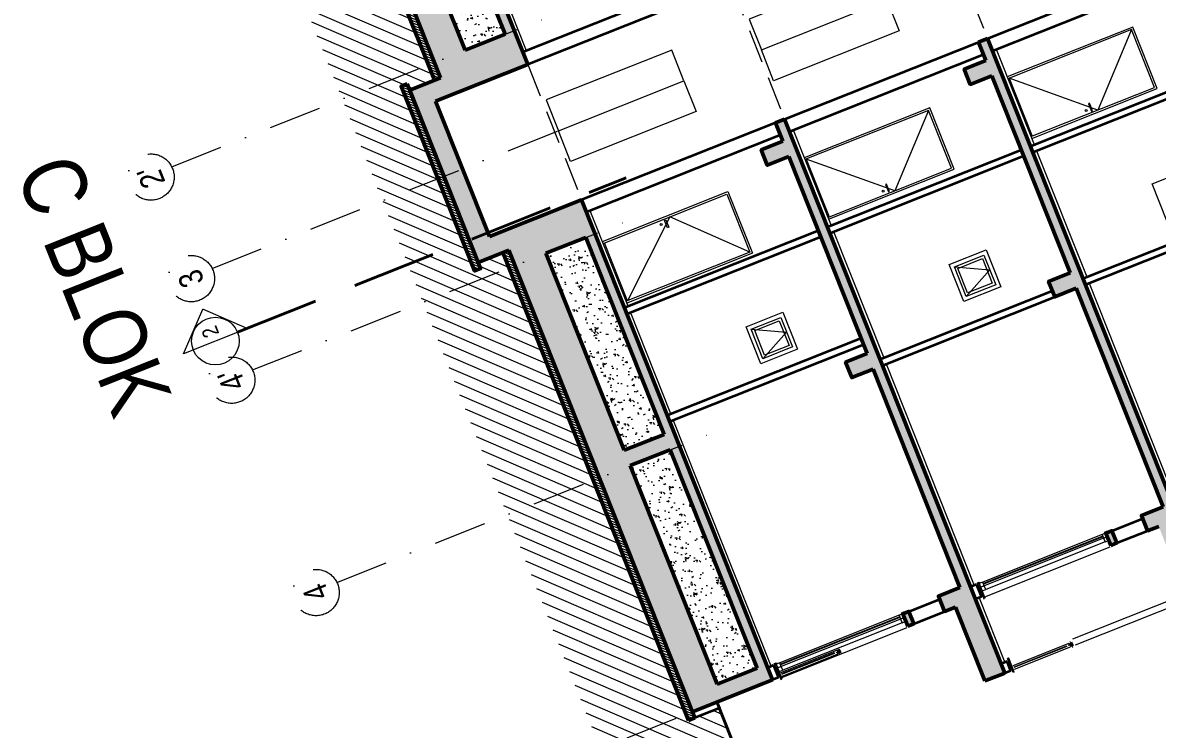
# Model space of a CAD drawing. Header units: millimetres. Extents: x 1852829 to 1882754, y -270850 to -231658.
# Drawn here: x 1866001.6 to 1866430.1, y -233822.1 to -233555.4 of the extents above; entities that cross this region are included whole.
import ezdxf
from ezdxf.enums import TextEntityAlignment as Align

# ---------------------------------------------------------------- set-up
doc = ezdxf.new("R2010")
doc.units = ezdxf.units.MM
for name, pattern in [('aks line', [0.4001, 0.2, -0.1, 0.0001, -0.1]), ('izdüşüm ön', [9.525, 6.35, -3.175]), ('su yalıtım', [30, 12, -18])]:
    doc.linetypes.add(name, pattern=pattern)
for name, color, linetype, lineweight in [('a_aks_line', 251, 'aks line', 13), ('a_ba', 6, 'Continuous', 50), ('a_doğrama', 251, 'Continuous', 20), ('a_duvar', 251, 'Continuous', 35), ('a_görünüş_ince', 8, 'Continuous', 20), ('a_görünüş_kalın', 20, 'Continuous', 40), ('a_hatch_ba', 252, 'Continuous', 13), ('a_hatch_misc', 251, 'Continuous', 15), ('a_izdüşüm_ön', 6, 'izdüşüm ön', 9), ('a_kaplama', 40, 'Continuous', 15), ('a_kesit_line', 7, 'izdüşüm ön', 40), ('a_not_misc', 144, 'Continuous', 5), ('a_not_text', 7, 'Continuous', 13), ('a_yalıtım_su', 7, 'su yalıtım', 13), ('a_ölçü_iç', 3, 'Continuous', 9)]:
    doc.layers.add(name, color=color, linetype=linetype, lineweight=lineweight)
doc.styles.add('arial_1_18', font='ARIALN.TTF', dxfattribs={"height": 0.2})
doc.styles.get("Standard").update_dxf_attribs({"font": 'ARIALN.TTF'})
pattern_1 = [(156.67585543, (125329.7395, -480253.9894), (-0.6285428483, -1.4577688904), []), (156.67585543, (125329.3249, -480252.9463), (-0.6285428483, -1.4577688904), [0.79375, -0.396875])]
pattern_2 = [(161.6758554, (125329.7395, -480253.9894), (-2.62394233, 8.75946327), [0.9525, -10.4775]), (106.6758554, (125329.7395, -480253.989), (-8.22647753, -5.16595679), [0.762, -8.3820292]), (212.1273001, (125329.521, -480253.2595), (-10.85041949, 3.5935066), [0.80950044, -8.90451223]), (157.8600554, (125327.379, -480254.928), (-3.0527503, 13.37195666), [1.42875, -15.71625]), (208.311413, (125327.125, -480253.813), (-15.88083255, 6.4614381), [1.21425116, -13.3567804]), (102.8600066, (125327.379, -480254.928), (-15.88083255, 6.4614381), [1.14299835, -12.5729866]), (132.6758554, (125327.5, -480253.513), (1.95171453, 8.93328307), [0.9525, -10.4775]), (77.6758554, (125327.5, -480253.513), (-9.69953109, -0.52994393), [0.762, -8.382]), (183.1273004, (125327.663, -480252.768), (-7.7478166, 8.40333911), [0.80950044, -8.90449688]), (149.1758554, (125329.7395, -480253.9894), (-3.985840003, -1.418031961), [0, -8.2804, 0, -8.509, 0, -8.41375]), (119.1758554, (125329.7395, -480253.9894), (-5.888841252, 1.25462579), [0, -4.8514, 0, -8.0899, 0, -3.20675]), (79.1758554, (125330.7856, -480256.6213), (-2.237871735, 6.405934757), [0, -3.175, 0, -9.906, 0, -13.1445]), (69.1758554, (125331.2546, -480257.8015), (-3.9170411, 6.41316545), [0, -4.1275, 0, -6.5786, 0, -9.3345])]
pattern_3 = [(156.67585543, (125329.7395, -480253.9894), (-0.3142714241, -0.7288844452), [])]

# ---------------------------------------------------------------- blocks, each defined once
blk = doc.blocks.new('vaziyet_kesit_2')
at = {"layer": 'a_hatch_ba'}
h = blk.add_hatch(dxfattribs=at)
h.set_pattern_fill('ANSI33', color=256, scale=0.25, angle=111.6759)
h.set_pattern_definition(pattern_1)
h.paths.add_polyline_path([(159.42, -340.17), (231.44, -521.38), (201.24, -533.39), (131.99, -359.15), (120.37, -363.76), (94.51, -298.71), (106.13, -294.1), (36.88, -119.85), (67.08, -107.85), (139.1, -289.06), (104.25, -302.91), (124.57, -354.02)])
h.paths.add_polyline_path([(175.46, -434.68), (190.56, -428.68), (161.01, -354.34), (145.91, -360.34)], flags=16)
h.paths.add_polyline_path([(177.77, -440.49), (210.55, -522.96), (225.65, -516.96), (192.87, -434.49)], flags=16)
h.paths.add_polyline_path([(115.44, -283.67), (130.54, -277.67), (100.99, -203.33), (85.89, -209.33)], flags=16)
h.paths.add_polyline_path([(83.58, -203.52), (98.68, -197.52), (65.9, -115.04), (50.8, -121.05)], flags=16)
h = blk.add_hatch(dxfattribs=at)
h.set_pattern_fill('ANSI31', color=256, scale=0.25, angle=111.6759)
h.set_pattern_definition(pattern_3)
h.paths.add_polyline_path([(35.95, -117.53), (106.13, -294.1), (103.81, -295.02), (33.63, -118.45)])
h = blk.add_hatch(dxfattribs=at)
h.set_pattern_fill('ANSI33', color=256, scale=0.25, angle=111.6759)
h.set_pattern_definition(pattern_1)
h.paths.add_polyline_path([(312.75, -279.23), (395.85, -488.32), (388.42, -491.27), (377.34, -463.4), (373.16, -465.06), (370.85, -459.25), (378.98, -456.02), (346.2, -373.54), (338.07, -376.77), (335.76, -370.97), (343.89, -367.73), (314.34, -293.39), (306.21, -296.62), (303.9, -290.82), (312.04, -287.58), (309.26, -280.61)])
h = blk.add_hatch(dxfattribs=at)
h.set_pattern_fill('ANSI31', color=256, scale=0.25, angle=111.6759)
h.set_pattern_definition(pattern_3)
h.paths.add_polyline_path([(93.59, -296.39), (121.29, -366.09), (118.97, -367.01), (91.27, -297.31)])
h = blk.add_hatch(dxfattribs=at)
h.set_pattern_fill('ANSI33', color=256, scale=0.25, angle=111.6759)
h.set_pattern_definition(pattern_1)
h.paths.add_polyline_path([(302.31, -486.49), (269.53, -404.01), (261.4, -407.25), (259.09, -401.44), (267.23, -398.21), (237.68, -323.86), (229.55, -327.1), (227.24, -321.29), (235.37, -318.06), (232.6, -311.09), (236.08, -309.7), (319.19, -518.79), (311.75, -521.75), (300.67, -493.87), (296.49, -495.53), (294.18, -489.72)])
h = blk.add_hatch(dxfattribs=at)
h.set_pattern_fill('ANSI31', color=256, scale=0.25, angle=111.6759)
h.set_pattern_definition(pattern_3)
h.paths.add_polyline_path([(131.99, -359.15), (202.16, -535.71), (199.84, -536.63), (129.66, -360.07)])
h = blk.add_hatch(dxfattribs=at)
h.set_pattern_fill('ANSI33', color=256, scale=0.25, angle=111.6759)
h.set_pattern_definition(pattern_1)
h.paths.add_polyline_path([(436.36, -434.56), (438.21, -439.2), (435.88, -440.13), (434.04, -435.48)])
h.paths.add_polyline_path([(359.7, -465.03), (361.54, -469.67), (359.22, -470.6), (357.37, -465.95)])
h.paths.add_polyline_path([(283.03, -495.5), (284.88, -500.15), (282.55, -501.07), (280.71, -496.42)])
at = {"layer": 'a_hatch_misc'}
h = blk.add_hatch(dxfattribs=at)
h.set_pattern_fill('ANSI31', color=256, scale=1.25, angle=111.6759)
h.set_pattern_definition([(156.6758554, (110830.32, -461130.413), (-1.57135712, -3.644422226), [])])
h.paths.add_polyline_path([(256.7, -645.86), (212.56, -663.4), (-44.14, -17.54), (0, 0), (45.25, -113.84), (33.63, -118.45), (103.81, -295.02), (94.51, -298.71), (93.59, -296.39), (91.27, -297.31), (118.97, -367.01), (121.29, -366.09), (120.37, -363.76), (129.66, -360.07), (199.84, -536.63), (211.46, -532.02)])
h = blk.add_hatch(dxfattribs=at)
h.set_pattern_fill('AR-CONC', color=256, scale=0.05, angle=111.6759)
h.set_pattern_definition(pattern_2)
h.paths.add_polyline_path([(115.44, -283.67), (130.54, -277.67), (100.99, -203.33), (85.89, -209.33)])
h = blk.add_hatch(dxfattribs=at)
h.set_pattern_fill('AR-CONC', color=256, scale=0.05, angle=111.6759)
h.set_pattern_definition(pattern_2)
h.paths.add_polyline_path([(175.46, -434.68), (190.56, -428.68), (161.01, -354.34), (145.91, -360.34)])
h = blk.add_hatch(dxfattribs=at)
h.set_pattern_fill('AR-CONC', color=256, scale=0.05, angle=111.6759)
h.set_pattern_definition(pattern_2)
h.paths.add_polyline_path([(210.55, -522.96), (225.65, -516.96), (192.87, -434.49), (177.77, -440.49)])
at = {"layer": 'a_aks_line', "ltscale": 100}
for p, q in [((4.64, -327.71), (151.39, -269.38)), ((19.87, -366.04), (166.62, -307.72)), ((35.11, -404.38), (181.86, -346.05)), ((66.97, -484.53), (213.71, -426.2)), ((102.05, -572.81), (248.8, -514.48))]:
    blk.add_line(p, q, dxfattribs=at)
for centre in [(-3.22, -331.56), (12.02, -369.89), (27.25, -408.23), (59.11, -488.38)]:
    blk.add_circle(centre, 8.75, dxfattribs=at)
at = {"layer": 'a_ba'}
for p, q in [((139.1, -289.06), (67.08, -107.85)), ((103.81, -295.02), (33.63, -118.45)), ((106.13, -294.1), (35.95, -117.53)), ((130.54, -277.67), (100.99, -203.33)), ((115.44, -283.67), (85.89, -209.33)), ((130.54, -277.67), (115.44, -283.67)), ((309.26, -280.61), (312.04, -287.58)), ((312.75, -279.23), (395.85, -488.32)), ((139.1, -289.06), (104.25, -302.91)), ((106.13, -294.1), (94.51, -298.71)), ((314.34, -293.39), (343.89, -367.73)), ((120.37, -363.76), (94.51, -298.71)), ((124.57, -354.02), (104.25, -302.91)), ((232.6, -311.09), (235.37, -318.06)), ((236.08, -309.7), (319.19, -518.79)), ((237.68, -323.86), (267.23, -398.21)), ((159.42, -340.17), (124.57, -354.02)), ((231.44, -521.38), (159.42, -340.17)), ((161.01, -354.34), (145.91, -360.34)), ((190.56, -428.68), (161.01, -354.34)), ((131.99, -359.15), (120.37, -363.76)), ((202.16, -535.71), (131.99, -359.15)), ((199.84, -536.63), (129.66, -360.07)), ((175.46, -434.68), (145.91, -360.34)), ((346.2, -373.54), (378.98, -456.02)), ((269.53, -404.01), (302.31, -486.49)), ((190.56, -428.68), (175.46, -434.68)), ((192.87, -434.49), (177.77, -440.49)), ((225.65, -516.96), (192.87, -434.49)), ((210.55, -522.96), (177.77, -440.49)), ((311.75, -521.75), (300.67, -493.87)), ((225.65, -516.96), (210.55, -522.96)), ((227.96, -522.77), (212.86, -528.77))]:
    blk.add_line(p, q, dxfattribs=at)
for points in [[(309.26, -280.61), (312.75, -279.23)], [(312.04, -287.58), (303.9, -290.82), (306.21, -296.62), (314.34, -293.39)], [(232.6, -311.09), (236.08, -309.7)], [(235.37, -318.06), (227.24, -321.29), (229.55, -327.1), (237.68, -323.86)], [(343.89, -367.73), (335.76, -370.97), (338.07, -376.77), (346.2, -373.54)], [(267.23, -398.21), (259.09, -401.44), (261.4, -407.25), (269.53, -404.01)], [(378.98, -456.02), (370.85, -459.25), (373.16, -465.06), (377.34, -463.4)], [(302.31, -486.49), (294.18, -489.72), (296.49, -495.53), (300.67, -493.87)], [(231.44, -521.38), (201.24, -533.39)], [(311.75, -521.75), (319.19, -518.79)], [(202.16, -535.71), (199.84, -536.63)]]:
    blk.add_lwpolyline(points, dxfattribs=at)
for points in [[(93.59, -296.39), (91.27, -297.31), (118.97, -367.01), (121.29, -366.09)], [(359.22, -470.6), (357.37, -465.95), (359.7, -465.03), (361.54, -469.67)], [(282.55, -501.07), (280.71, -496.42), (283.03, -495.5), (284.88, -500.15)]]:
    blk.add_lwpolyline(points, close=True, dxfattribs=at)
at = {"layer": 'a_doğrama'}
for p, q in [((367.54, -274.94), (320.15, -293.78)), ((367.12, -275.91), (320.42, -294.47)), ((375.8, -297.75), (367.12, -275.91)), ((376.77, -298.17), (367.54, -274.94)), ((320.89, -294.29), (329.57, -316.13)), ((329.1, -316.31), (375.8, -297.75)), ((329.38, -317.01), (376.77, -298.17)), ((351.27, -303.73), (350.81, -303.92)), ((350.81, -303.92), (351.92, -306.7)), ((352.38, -306.52), (351.27, -303.73)), ((290.87, -305.41), (243.48, -324.25)), ((290.45, -306.38), (243.76, -324.94)), ((299.13, -328.22), (290.45, -306.38)), ((300.11, -328.64), (290.87, -305.41)), ((351.92, -306.7), (352.38, -306.52)), ((244.22, -324.76), (252.9, -346.6)), ((252.44, -346.78), (299.13, -328.22)), ((252.71, -347.48), (300.11, -328.64)), ((274.61, -334.2), (274.14, -334.39)), ((275.72, -336.99), (274.61, -334.2)), ((167.27, -355.88), (214.67, -337.04)), ((167.55, -356.58), (214.25, -338.02)), ((214.25, -338.02), (222.93, -359.86)), ((214.67, -337.04), (223.9, -360.28)), ((274.14, -334.39), (275.25, -337.18)), ((275.25, -337.18), (275.72, -336.99)), ((190.74, -347.9), (191.2, -347.72)), ((191.84, -350.69), (190.74, -347.9)), ((191.2, -347.72), (192.31, -350.5)), ((192.31, -350.5), (191.84, -350.69)), ((176.7, -378.23), (168.02, -356.39)), ((222.93, -359.86), (176.23, -378.42)), ((223.9, -360.28), (176.51, -379.11))]:
    blk.add_line(p, q, dxfattribs=at)
for points in [[(380.47, -348.08), (374.93, -334.15), (388.87, -328.61), (394.41, -342.54)], [(303.8, -378.56), (298.26, -364.62), (312.2, -359.08), (317.74, -373.02)], [(304.64, -376.61), (300.21, -365.46), (311.36, -361.02), (315.8, -372.18)], [(305.2, -375.31), (301.51, -366.02), (310.8, -362.32), (314.5, -371.62)], [(227.06, -402.06), (221.52, -388.13), (235.46, -382.59), (241, -396.52)], [(227.9, -400.12), (223.47, -388.97), (234.62, -384.53), (239.05, -395.68)], [(228.46, -398.82), (224.77, -389.53), (234.06, -385.83), (237.75, -395.12)], [(355.98, -466.51), (356.53, -467.9), (357.93, -467.35), (357.37, -465.95)], [(356.81, -465.9), (356.91, -466.14), (357.84, -465.77), (357.65, -465.3), (356.95, -465.58)], [(356.53, -467.9), (357.09, -469.29), (358.48, -468.74), (357.93, -467.35)], [(309.89, -484.56), (309.98, -484.79), (309.05, -485.16), (308.86, -484.69), (309.56, -484.42)], [(309.51, -484.97), (310.07, -486.37), (311.46, -485.81), (310.91, -484.42)], [(310.07, -486.37), (310.62, -487.76), (312.02, -487.21), (311.46, -485.81)], [(279.31, -496.98), (279.87, -498.37), (281.26, -497.82), (280.71, -496.42)], [(280.15, -496.38), (280.24, -496.61), (281.17, -496.24), (280.99, -495.77), (280.29, -496.05)], [(279.87, -498.37), (280.42, -499.76), (281.81, -499.21), (281.26, -497.82)], [(233.22, -515.03), (233.31, -515.26), (232.38, -515.63), (232.2, -515.16), (232.89, -514.89)], [(232.85, -515.44), (233.4, -516.84), (234.8, -516.28), (234.24, -514.89)], [(233.4, -516.84), (233.96, -518.23), (235.35, -517.68), (234.8, -516.28)]]:
    blk.add_lwpolyline(points, close=True, dxfattribs=at)
for points in [[(356.21, -467.09), (311.14, -485)], [(356.3, -467.32), (311.23, -485.23)], [(279.54, -497.56), (234.47, -515.47)], [(279.63, -497.79), (234.56, -515.7)], [(342.56, -508.56), (322.58, -516.5)], [(342.65, -508.79), (322.67, -516.73)], [(342.56, -508.56), (342.65, -508.79)], [(254.82, -511.15), (234.84, -519.09)], [(254.91, -511.38), (234.93, -519.33)], [(254.91, -511.38), (254.82, -511.15)]]:
    blk.add_lwpolyline(points, dxfattribs=at)
for centre in [(349.93, -306.45, 1993.36), (273.27, -336.92, 1993.36), (189.47, -349.45, 1993.36)]:
    blk.add_circle(centre, 0.375, dxfattribs=at)
at = {"layer": 'a_duvar'}
for p, q in [((312.75, -279.23), (385.93, -250.14)), ((210.44, -255.33), (137.26, -284.42)), ((314.6, -283.88), (387.78, -254.79)), ((212.28, -259.98), (139.1, -289.06)), ((236.08, -309.7), (309.26, -280.61)), ((237.93, -314.35), (311.11, -285.26)), ((232.6, -311.09), (159.42, -340.17)), ((234.45, -315.73), (161.26, -344.82)), ((348.76, -369.83), (413.81, -343.98)), ((349.69, -372.16), (414.74, -346.3)), ((175.58, -380.83), (248.76, -351.74)), ((176.5, -383.15), (249.68, -354.07)), ((272.1, -400.31), (337.15, -374.45)), ((273.02, -402.63), (338.07, -376.77)), ((191.74, -421.49), (264.92, -392.4)), ((192.66, -423.81), (265.84, -394.72)), ((359.7, -465.03), (371.31, -460.41)), ((357.37, -465.95), (359.22, -470.6)), ((361.54, -469.67), (373.16, -465.06)), ((308.58, -485.34), (310.43, -489.99)), ((280.71, -496.42), (282.55, -501.07)), ((231.92, -515.81), (233.76, -520.46)), ((321.51, -517.87), (320.13, -514.38))]:
    blk.add_line(p, q, dxfattribs=at)
for points in [[(328.91, -319.89), (402.09, -290.8)], [(329.83, -322.21), (403.01, -293.12)], [(252.24, -350.36), (325.42, -321.27)], [(253.17, -352.68), (326.35, -323.59)], [(308.58, -485.34), (306.26, -486.27)], [(283.03, -495.5), (294.64, -490.88)], [(310.43, -489.99), (308.11, -490.91)], [(284.88, -500.15), (296.49, -495.53)], [(231.92, -515.81), (229.59, -516.74)], [(320.13, -514.38), (317.8, -515.31)], [(321.51, -517.87), (319.19, -518.79)], [(233.76, -520.46), (231.44, -521.38)]]:
    blk.add_lwpolyline(points, dxfattribs=at)
blk.add_lwpolyline([(201.24, -533.39), (210.53, -529.69), (211.46, -532.02), (202.16, -535.71)], close=True, dxfattribs=at)
at = {"layer": 'a_görünüş_ince'}
for points in [[(227.32, -283.59), (274.71, -264.75), (270.1, -253.14), (222.7, -271.98)], [(227.32, -283.59), (274.71, -264.75), (279.33, -276.37), (231.94, -295.21)], [(150.65, -314.06), (198.05, -295.23), (193.43, -283.61), (146.04, -302.45)], [(150.65, -314.06), (198.05, -295.23), (202.66, -306.84), (155.27, -325.68)]]:
    blk.add_lwpolyline(points, close=True, dxfattribs=at)
for points in [[(355.98, -466.51), (310.91, -484.42)], [(356.53, -467.9), (311.46, -485.81)], [(358.94, -471.25), (311.54, -490.08)], [(357.09, -469.29), (312.02, -487.21)], [(344.98, -505.85), (386.75, -489.25)], [(345.91, -508.17), (387.67, -491.57)], [(279.31, -496.98), (234.24, -514.89)], [(279.87, -498.37), (234.8, -516.28)], [(280.42, -499.76), (235.35, -517.68)], [(282.27, -501.72), (234.88, -520.56)], [(322.35, -515.92), (343.49, -507.52)], [(322.91, -517.31), (344.05, -508.91)], [(234.6, -518.51), (255.75, -510.11)], [(235.16, -519.91), (256.3, -511.5)]]:
    blk.add_lwpolyline(points, dxfattribs=at)
at = {"layer": 'a_görünüş_kalın'}
for p, q in [((256.44, -509.83), (257, -511.23)), ((344.19, -507.91), (343.96, -507.33)), ((344.74, -508.63), (344.19, -507.24)), ((344.51, -508.73), (344.28, -508.14)), ((256.21, -509.92), (256.44, -510.51)), ((256.53, -510.74), (256.76, -511.32)), ((210.53, -529.69), (256.7, -645.86))]:
    blk.add_line(p, q, dxfattribs=at)
for points in [[(256.21, -509.92), (256.44, -509.83)], [(343.82, -508.33), (343.72, -508.1), (344.19, -507.91)], [(343.82, -508.33), (344.28, -508.14)], [(343.96, -507.33), (344.19, -507.24)], [(344.51, -508.73), (344.74, -508.63)], [(255.98, -510.69), (256.44, -510.51)], [(255.98, -510.69), (256.07, -510.92), (256.53, -510.74)], [(256.76, -511.32), (257, -511.23)]]:
    blk.add_lwpolyline(points, dxfattribs=at)
at = {"layer": 'a_izdüşüm_ön', "ltscale": 2}
for points in [[(292.44, -228.12), (312.75, -279.23)], [(215.77, -258.59), (236.08, -309.7)], [(139.1, -289.06), (159.42, -340.17)]]:
    blk.add_lwpolyline(points, dxfattribs=at)
at = {"layer": 'a_kaplama'}
for p, q in [((309.05, -485.16), (311.26, -490.73)), ((309.51, -484.97), (311.68, -490.43)), ((232.38, -515.63), (234.6, -521.21)), ((232.85, -515.44), (235.02, -520.9))]:
    blk.add_line(p, q, dxfattribs=at)
for points in [[(138.65, -283.86), (123.88, -246.69)], [(315.99, -283.32), (330.3, -319.33)], [(239.32, -313.79), (253.64, -349.8)], [(331.23, -321.65), (350.16, -369.28)], [(176.97, -380.27), (162.66, -344.27)], [(254.56, -352.13), (273.49, -399.75)], [(351.08, -371.6), (384.32, -455.24)], [(193.13, -420.93), (177.89, -382.6)], [(274.41, -402.08), (307.65, -485.71)], [(230.99, -516.18), (194.05, -423.25)], [(309.05, -485.16), (309.51, -484.97)], [(309.5, -490.36), (319.2, -514.75)], [(311.26, -490.73), (311.61, -490.59)], [(311.68, -490.43), (311.61, -490.59)], [(320.57, -513.13), (320.22, -513.27)], [(322.35, -518.61), (320.22, -513.27)], [(320.73, -513.2), (320.57, -513.13)], [(322.76, -518.31), (320.73, -513.2)], [(232.38, -515.63), (232.85, -515.44)], [(322.76, -518.31), (322.69, -518.47)], [(234.6, -521.21), (234.95, -521.07)], [(235.02, -520.9), (234.95, -521.07)], [(322.69, -518.47), (322.35, -518.61)]]:
    blk.add_lwpolyline(points, dxfattribs=at)
at = {"layer": 'a_kesit_line', "ltscale": 5}
blk.add_line((29.46, -390.13), (176.2, -331.81), dxfattribs=at)
at = {"layer": 'a_not_misc'}
for p, q in [((367.12, -275.91), (354.31, -306.29)), ((354.31, -306.29), (320.89, -294.29)), ((290.45, -306.38), (277.64, -336.76)), ((277.64, -336.76), (244.22, -324.76)), ((192.76, -346.56), (176.7, -378.23)), ((222.93, -359.86), (192.76, -346.56)), ((9.08, -398.23), (16.32, -381.44)), ((33.11, -388.68), (16.32, -381.44)), ((33.11, -388.68), (9.08, -398.23))]:
    blk.add_line(p, q, dxfattribs=at)
for points in [[(300.21, -365.46), (313.58, -366.6), (304.64, -376.61)], [(223.47, -388.97), (236.84, -390.11), (227.9, -400.12)]]:
    blk.add_lwpolyline(points, dxfattribs=at)
blk.add_circle((21.1, -393.45), 9, dxfattribs=at)
at = {"layer": 'a_yalıtım_su', "const_width": 0.25}
blk.add_lwpolyline([(210.53, -529.69), (201.24, -533.39), (131.99, -359.15), (120.37, -363.76), (94.51, -298.71), (106.13, -294.1), (36.88, -119.85), (46.17, -116.16)], dxfattribs=at)
at = {"layer": 'a_aks_line', "ltscale": 100, "style": 'arial_1_18'}
for s, p in [("2'", (0.93, -329.86)), ('3', (16.03, -368.25)), ("4'", (31.37, -406.54)), ('4', (63.23, -486.69))]:
    blk.add_text(s, height=9, rotation=111.6759, dxfattribs=at).set_placement(p, align=Align.CENTER)
at = {"layer": 'a_kesit_line', "ltscale": 5, "text_generation_flag": 6}
blk.add_text('2', height=6, rotation=291.6759, dxfattribs=at).set_placement((21.96, -388.91), align=Align.CENTER)

msp = doc.modelspace()

# ---------------------------------------------------------------- block references
at = {"layer": 'a_ölçü_iç'}
msp.add_blockref('vaziyet_kesit_2', (1866053.3, -233282.15), dxfattribs=at)

# ---------------------------------------------------------------- texts
at = {"layer": 'a_not_text'}
msp.add_text('C BLOK', height=24, rotation=291.6987, dxfattribs=at).set_placement((1865998.88, -233611.98))

doc.saveas('drawing.dxf')
